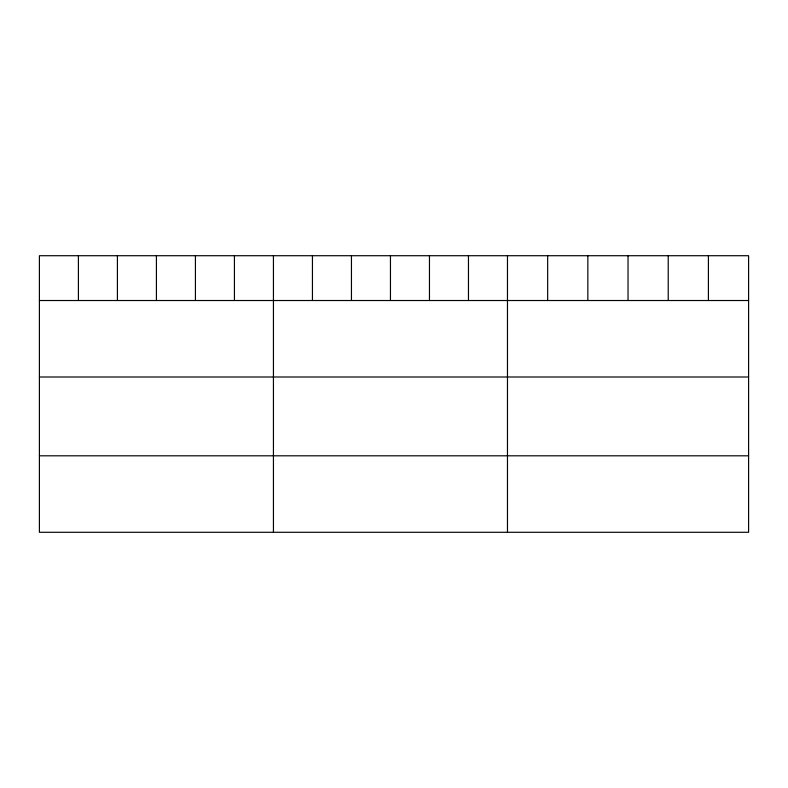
<?xml version="1.0" encoding="UTF-8"?>
<svg xmlns="http://www.w3.org/2000/svg" width="788" height="788" viewBox="0 0 788 788"><rect width="100%" height="100%" fill="white"/><g stroke="black" fill="none" stroke-linecap="round" stroke-linejoin="round"><path stroke-width="1.18" d="M748.6 300.514L748.6 532.284L39.4 532.284L39.4 255.716L748.6 255.716L748.6 300.514L39.4 300.514M39.4 376.999L748.6 376.999M39.4 455.809L748.6 455.809M708.412 255.716L708.412 300.514M668.224 255.716L668.224 300.514M628.036 255.716L628.036 300.514M587.848 255.716L587.848 300.514M547.66 255.716L547.66 300.514M507.472 255.716L507.472 532.284M468.466 255.716L468.466 300.514M429.46 255.716L429.46 300.514M390.454 255.716L390.454 300.514M351.448 255.716L351.448 300.514M312.442 255.716L312.442 300.514M273.436 255.716L273.436 532.284M234.43 255.716L234.43 300.514M195.424 255.716L195.424 300.514M156.418 255.716L156.418 300.514M117.412 255.716L117.412 300.514M78.406 255.716L78.406 300.514"/></g></svg>
